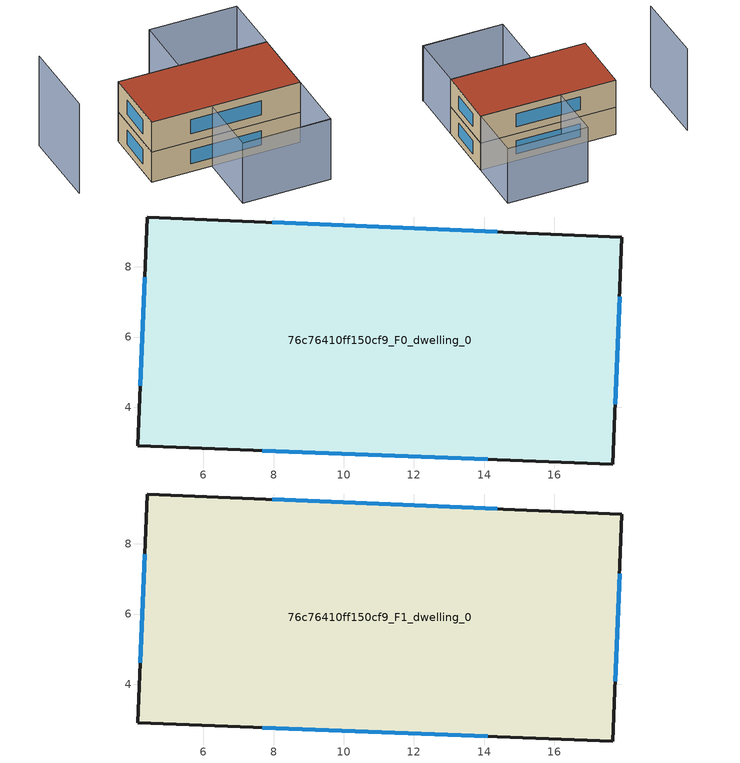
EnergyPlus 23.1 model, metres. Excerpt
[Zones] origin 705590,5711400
76c76410ff150cf9_F0_dwelling_0
 floor ground (EU_floor_Construction): 17.93,8.84 17.66,2.38 4.12,2.91 4.41,9.42 z0
 wall outside (EU_wall_Construction): 4.41,9.42 4.12,2.91 17.66,2.38 17.93,8.84 4.41,9.42 z0:3
 window (EU_Window_Construction): 4.33,7.71 4.2,4.62 / 14.37,8.99 7.96,9.27 / 17.73,4.08 17.86,7.14 / 7.68,2.77 14.1,2.52 z0.79:2.21
76c76410ff150cf9_F1_dwelling_0
 floor to 76c76410ff150cf9_F0_dwelling_0 (EU_floor_Construction): 17.92,8.84 17.66,2.38 4.12,2.91 4.41,9.42 z3
 wall outside (EU_wall_Construction): 4.41,9.42 4.12,2.91 17.66,2.38 17.93,8.84 4.41,9.42 z3:6
 window (EU_Window_Construction): 4.33,7.71 4.2,4.62 / 14.37,8.99 7.96,9.27 / 17.73,4.08 17.86,7.14 / 7.68,2.77 14.1,2.52 z3.79:5.21
 roof outside (EU_roof_Construction): 17.66,2.38 17.93,8.84 4.41,9.42 4.12,2.91 z6
shading: 9.4,-3.2 17.46,-3.45 / 9.62,2.69 17.66,2.38 / 17.66,2.38 17.43,-3.55 / 17.43,-3.55 9.39,-3.24 / 9.39,-3.24 9.62,2.69 / 18.15,14.6 17.93,8.84 / 17.93,8.84 9.92,9.16 / 9.92,9.16 10.15,14.91 / 10.15,14.91 18.15,14.6 z0:6; -1.69,11.86 -1.9,4.26 z0:9
[Building]
EU S2 Campaign: North Axis=0; Terrain=City; Solar Distribution=FullExterior
[Site:Location]
London: Latitude=51.5; Longitude=-0.5; Time Zone=0; Elevation=25
[SizingPeriod:WeatherFileDays]
AnnualSizingPeriod: Begin Month=1; Begin Day of Month=1; End Month=12; End Day of Month=31; Day of Week for Start Day=Monday; Use Weather File Daylight Saving Period=No; Use Weather File Rain and Snow Indicators=No
[MATERIAL]
EU_InternalMass_Material: Roughness=MediumRough; Thickness=0.1; Conductivity=1; Density=1800; Specific Heat=900; Thermal Absorptance=0.9; Solar Absorptance=0.7; Visible Absorptance=0.7
[MATERIAL:NOMASS] Roughness=MediumRough; Thermal Absorptance=0.9; Solar Absorptance=0.7; Visible Absorptance=0.7
Name | Thermal Resistance
EU_wall_NoMass | 0.555556
EU_roof_NoMass | 0.510204
EU_floor_NoMass | 1.68919
[WINDOWMATERIAL:SIMPLEGLAZINGSYSTEM]
EU_Window_SimpleGlazing: UFactor=3.96; Solar Heat Gain Coefficient=0.85; Visible Transmittance=0.85
[CONSTRUCTION]
EU_wall_Construction: EU_wall_NoMass
EU_roof_Construction: EU_roof_NoMass
EU_floor_Construction: EU_floor_NoMass
EU_Window_Construction: EU_Window_SimpleGlazing
EU_InternalMass_Construction: EU_InternalMass_Material
[ZONE] Type=1; Multiplier=1; Ceiling Height=autocalculate; Floor Area=autocalculate; Part of Total Floor Area=Yes
Name | Volume
76c76410ff150cf9_F0_dwelling_0 | 263.684
76c76410ff150cf9_F1_dwelling_0 | 263.682
[INTERNALMASS] Construction=EU_InternalMass_Construction; Surface Area=87.8941
Name | Zone or ZoneList
76c76410ff150cf9_F0_dwelling_0_EU_InternalMass | 76c76410ff150cf9_F0_dwelling_0
76c76410ff150cf9_F1_dwelling_0_EU_InternalMass | 76c76410ff150cf9_F1_dwelling_0
[OTHEREQUIPMENT] Fuel Type=Electricity; Design Level Calculation Method=Watts/Area; Power per Zone Floor Area=1; Fraction Latent=0; Fraction Radiant=0; Fraction Lost=0; Carbon Dioxide Generation Rate=0; EndUse Subcategory=EU_Step8_InternalGains
Name | Zone or ZoneList or Space or SpaceList | Schedule
EU_Step8_InternalGain_76c76410ff150cf9_F0_dwelling_0_f000 | 76c76410ff150cf9_F0_dwelling_0 | EU_Step8_GainSchedule_76c76410ff150cf9_F0_dwelling_0_f000
EU_Step8_InternalGain_76c76410ff150cf9_F1_dwelling_0_f000 | 76c76410ff150cf9_F1_dwelling_0 | EU_Step8_GainSchedule_76c76410ff150cf9_F1_dwelling_0_f000
[ZONEVENTILATION:DESIGNFLOWRATE] Schedule=EU_AlwaysOn; Design Flow Rate Calculation Method=AirChanges/Hour; Air Changes per Hour=0.48; Ventilation Type=Natural; Fan Pressure Rise=0; Fan Total Efficiency=1; Constant Term Coefficient=1; Temperature Term Coefficient=0; Velocity Term Coefficient=0; Velocity Squared Term Coefficient=0; Minimum Indoor Temperature=-100; Maximum Indoor Temperature=100; Delta Temperature=-100; Minimum Outdoor Temperature=-100; Maximum Outdoor Temperature=100; Maximum Wind Speed=40
Name | Zone or ZoneList or Space or SpaceList
EU_ConstantAir_76c76410ff150cf9_F0_dwelling_0 | 76c76410ff150cf9_F0_dwelling_0
EU_ConstantAir_76c76410ff150cf9_F1_dwelling_0 | 76c76410ff150cf9_F1_dwelling_0
[HVACTEMPLATE:THERMOSTAT] Constant Heating Setpoint=20; Constant Cooling Setpoint=50
EU_HeatOnly_76c76410ff150cf9_F0_dwelling_0; EU_HeatOnly_76c76410ff150cf9_F1_dwelling_0
[HVACTEMPLATE:ZONE:IDEALLOADSAIRSYSTEM] System Availability Schedule=EU_AlwaysOn; Maximum Heating Supply Air Temperature=50; Minimum Cooling Supply Air Temperature=13; Maximum Heating Supply Air Humidity Ratio=0.0156; Minimum Cooling Supply Air Humidity Ratio=0.0077; Heating Limit=NoLimit; Cooling Limit=NoLimit; Heating Availability Schedule=EU_AlwaysOn; Cooling Availability Schedule=EU_CoolingOff; Dehumidification Control Type=ConstantSensibleHeatRatio; Cooling Sensible Heat Ratio=0.7; Dehumidification Setpoint=60; Humidification Control Type=None; Humidification Setpoint=30; Outdoor Air Method=None; Outdoor Air Flow Rate per Person=0.00944; Outdoor Air Flow Rate per Zone Floor Area=0; Outdoor Air Flow Rate per Zone=0; Demand Controlled Ventilation Type=None; Outdoor Air Economizer Type=NoEconomizer; Heat Recovery Type=None; Sensible Heat Recovery Effectiveness=0.7; Latent Heat Recovery Effectiveness=0.65
Name | Template Thermostat
76c76410ff150cf9_F0_dwelling_0 | EU_HeatOnly_76c76410ff150cf9_F0_dwelling_0
76c76410ff150cf9_F1_dwelling_0 | EU_HeatOnly_76c76410ff150cf9_F1_dwelling_0
[SIZING:ZONE] Zone Cooling Design Supply Air Temperature Input Method=SupplyAirTemperature; Zone Cooling Design Supply Air Temperature=13; Zone Heating Design Supply Air Temperature Input Method=SupplyAirTemperature; Zone Heating Design Supply Air Temperature=50; Zone Cooling Design Supply Air Humidity Ratio=0.008; Zone Heating Design Supply Air Humidity Ratio=0.008; Cooling Design Air Flow Method=DesignDay; Cooling Design Air Flow Rate=0; Cooling Minimum Air Flow per Zone Floor Area=0.000762; Cooling Minimum Air Flow=0; Cooling Minimum Air Flow Fraction=0.2; Heating Design Air Flow Method=DesignDay; Heating Design Air Flow Rate=0; Heating Maximum Air Flow per Zone Floor Area=0.002032; Heating Maximum Air Flow=0.141576; Heating Maximum Air Flow Fraction=0.3; Account for Dedicated Outdoor Air System=No; Dedicated Outdoor Air System Control Strategy=NeutralSupplyAir; Dedicated Outdoor Air Low Setpoint Temperature for Design=autosize; Dedicated Outdoor Air High Setpoint Temperature for Design=autosize; Zone Load Sizing Method=Sensible Load Only No Latent Load; Zone Latent Cooling Design Supply Air Humidity Ratio Input Method=HumidityRatioDifference; Zone Cooling Design Supply Air Humidity Ratio Difference=0.005; Zone Latent Heating Design Supply Air Humidity Ratio Input Method=HumidityRatioDifference; Zone Humidification Design Supply Air Humidity Ratio Difference=0.005
76c76410ff150cf9_F0_dwelling_0; 76c76410ff150cf9_F1_dwelling_0
[SCHEDULE:CONSTANT]
Name | Hourly Value
EU_AlwaysOn | 1
EU_CoolingOff | 0
[SCHEDULE:FILE] Column Number=1; Rows to Skip at Top=0; Number of Hours of Data=8760; Column Separator=Comma; Interpolate to Timestep=No; Minutes per Item=60; Adjust Schedule for Daylight Savings=Yes
Name | File
EU_Step8_GainSchedule_76c76410ff150cf9_F0_dwelling_0_f000 | ../../schedules/76c76410ff150cf9/76c76410ff150cf9_F0_dwelling_0_f000_gain.csv
EU_Step8_GainSchedule_76c76410ff150cf9_F1_dwelling_0_f000 | ../../schedules/76c76410ff150cf9/76c76410ff150cf9_F1_dwelling_0_f000_gain.csv
